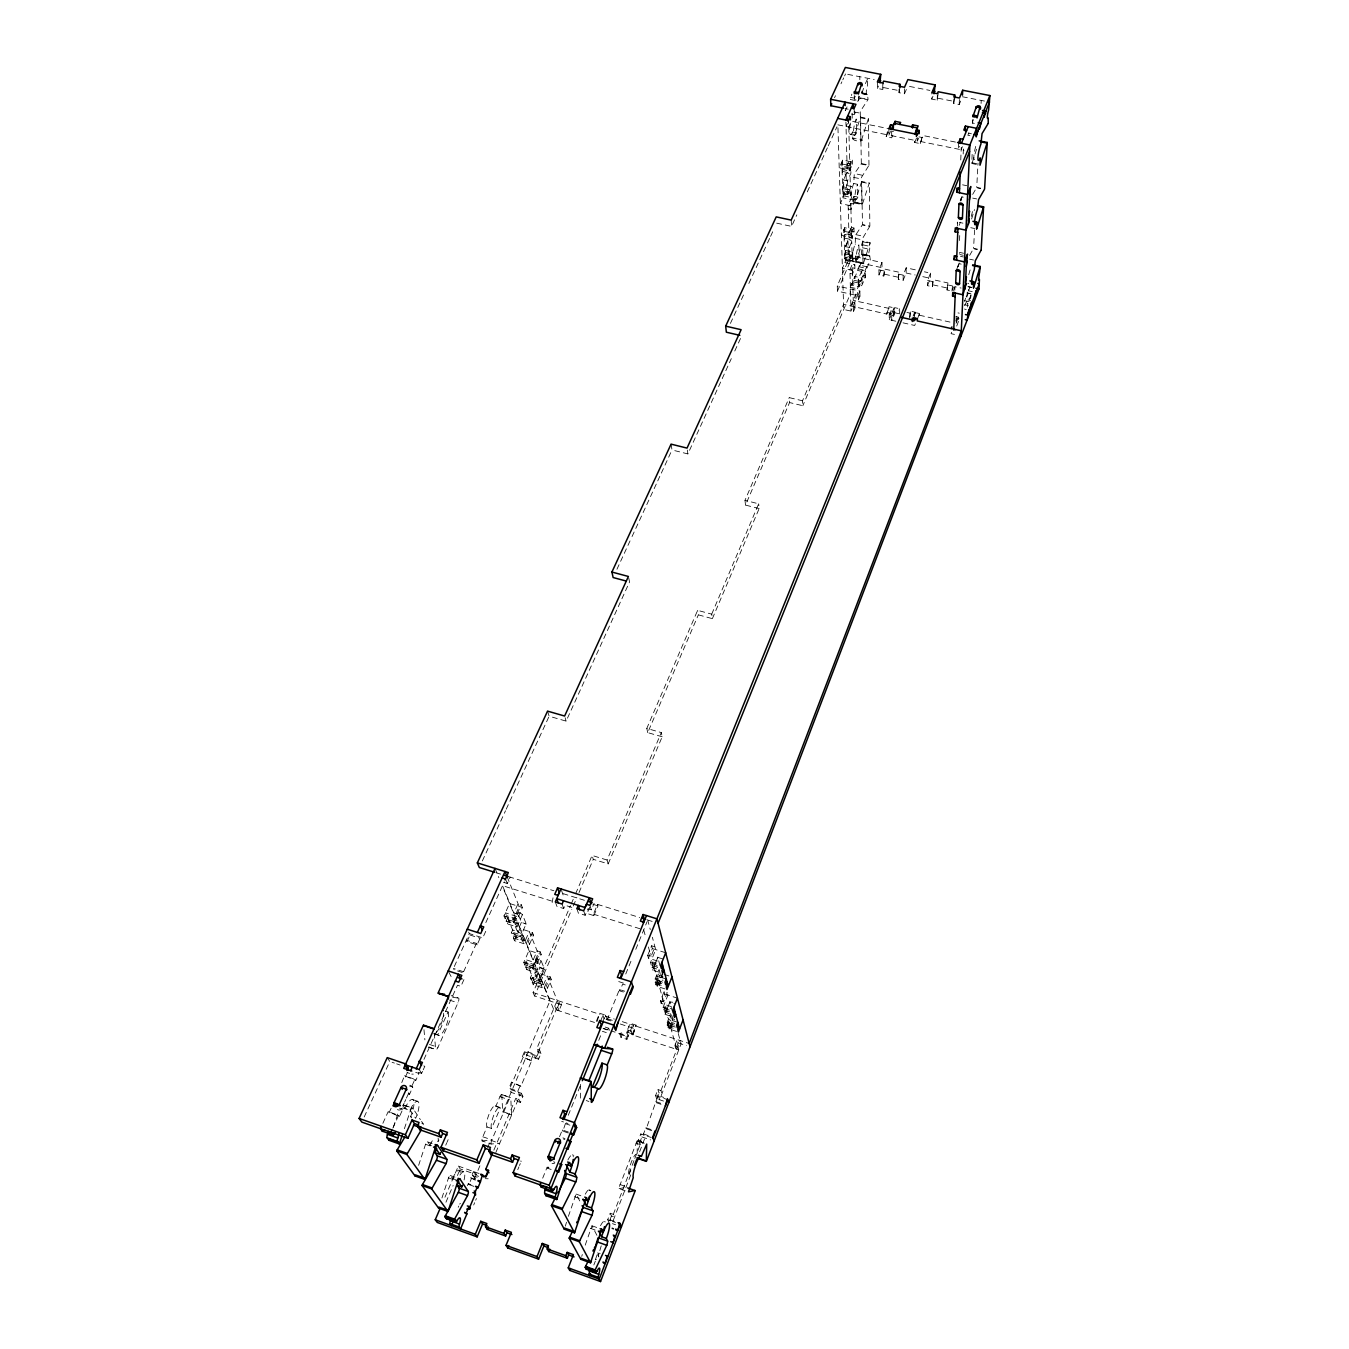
<?xml version="1.0" encoding="UTF-8"?>
<svg xmlns="http://www.w3.org/2000/svg" width="1349" height="1349" viewBox="0 0 1349 1349"><rect width="100%" height="100%" fill="white"/><g stroke="black" fill="none" stroke-linecap="round" stroke-linejoin="round"><path stroke-width="0.75" stroke-dasharray="5 3.75" d="M863.023 263.696L862.618 238.351L869.65 226.531L862.281 224.963L855.654 235.013L855.165 244A8.735 1.889 -77.5 0 0 852.669 256.108A8.735 1.889 -77.5 0 0 855.451 255.872L859.111 256.681L858.858 244.81L855.165 244M893.24 311.417L893.24 316.526L890.778 315.97L890.778 310.86L893.24 311.417L894.775 307.656L899.682 308.752L899.665 313.879M894.016 314.654L894.016 307.825L889.109 306.729L886.799 314.081L843.58 304.351L802.52 400.788L802.84 405.729L789.57 402.558L789.216 397.618L802.52 400.788M869.751 255.905L862.517 254.32A5.16 1.096 -77.5 0 1 861.421 253.443A5.16 1.096 -77.5 0 1 862.399 247.727L862.82 241.117L870.105 242.702L869.667 249.295A5.16 1.079 -77.4 0 0 868.672 255.028A5.16 1.079 -77.4 0 0 869.751 255.905L870.341 259.986L866.749 268.468L859.532 266.883L859.498 265.146L866.732 266.748L866.749 268.468M894.016 307.825L891.723 313.474L891.723 320.286L894.758 312.766L894.775 307.656M915.296 269.817L906.174 267.827L906.14 273.004L903.139 280.305L898.299 279.243L899.075 272.245L884.539 269.058L883.797 276.039L878.975 274.977L878.941 269.817L881.976 262.532L850.342 255.619L837.274 286.005L837.459 291.148L859.971 296.173L858.419 299.866L855.991 299.326L855.873 294.2L858.301 294.74L858.419 299.866M906.359 89.439L904.471 93.755L899.041 92.693L899.075 86.201M898.299 279.243L899.075 272.245M899.041 92.693L899.901 87.533M966.154 296.982L968.228 293.542A2.26 1.703 0.3 0 1 970.555 294.065L970.639 298.787M853.765 183.498L857.593 184.307L857.863 197.089L854.052 196.296A9.123 2.023 -78 0 1 851.152 196.161A9.123 2.023 -78 0 1 853.765 183.498L854.288 173.819L861.151 164.005L868.79 165.573L861.455 177.427L861.944 204.643M903.139 280.305L903.189 275.129L906.174 267.827M904.471 93.755L904.521 87.263M909.546 318.145L910.373 311.147L915.296 312.243L915.229 317.369M910.019 316.964L910.373 311.147M955.446 142.067L922.767 135.49L920.22 143.601L914.673 142.471L914.723 139.048M914.487 319.258L914.588 312.428L919.546 313.541L917.253 320.927M888.89 128.695L888.907 135.136L917.455 140.903L917.505 137.682M920.22 143.601L922.767 135.49M949.477 290.49L947.032 289.951L947.942 282.953L933.221 279.715L932.344 286.73L927.471 285.651L927.589 280.491L930.523 273.139L924.419 271.807M938.162 93.385L937.218 100.18L931.737 99.101L931.889 92.609M637.2 1153.597L637.2 1140.917L644.266 1143.244M927.471 285.651L930.405 278.316L930.523 273.139M932.344 286.73L933.221 279.715M937.218 100.18L937.386 93.688M972.123 154.393L971.803 163.482L977.958 164.797M947.032 289.951L947.942 282.953M960.606 101.108L959.206 104.497L953.692 103.418L953.928 96.909M953.692 103.418L954.62 98.224M951.939 291.03L952.681 284.487M959.206 104.497L959.459 98.005M958.616 142.724L958.363 149.149L959.493 146.4M954.822 290.288L954.957 286.713L961.112 288.062M957.453 225.907L957.605 222.029L955.851 226.447M960.758 159.975L961.264 147.412M956.07 321.382L956.104 316.071M958.414 266.411L958.481 264.876A2.023 1.349 20.4 0 1 961.196 264.168M959.51 240.544L959.763 234.507M961.196 200.748L961.297 198.252A2.108 1.467 20.9 0 1 964.501 197.645M963.186 153.988L963.54 145.759M956.087 316.577L958.414 317.099L958.195 322.209L956.171 321.753M972.528 123.72L972.73 119.555M972.241 291.637L968.531 290.811L968.616 289.091L967.182 292.817L966.845 299.697L970.555 300.507M967.638 307.016L967.823 303.154A1.939 1.467 0.3 0 1 964.484 303.694M970.808 297.235L970.96 294.773M977.384 249.11L973.573 248.351L974.669 227.796M980.689 188.152L976.727 187.41L978.008 163.094M981.077 103.451L981.229 100.433M659.223 969.644L661.077 977.823L656.575 976.136L653.945 966.946A2.681 0.86 22.1 0 1 655.007 966.457A2.681 0.86 22.1 0 1 657.553 967.317M672.797 1002.256L669.795 1001.919L671.987 1010.148M671.482 1014.785C678.952 1033.57 656.778 1007.18 669.441 1011.565M532.686 967.806L537.037 969.29L540.578 978.194L536.244 976.575L532.653 968.026L536.615 958.835L540.983 960.471L544.507 969.071L540.072 967.705L536.565 958.886M971.617 218.976L974.467 209.601M976.558 149.233L971.988 163.516M970.892 295.127L968.194 302.21M581.723 1256.391L582.313 1254.519M585.213 1245.161L591.958 1225.803L596.949 1235.364M855.839 262.161L863.394 263.544L870.105 242.702M565.298 1226.157L566.529 1222.211M568.384 1216.326L576.09 1194.118L580.171 1201.689M854.473 203.092L862.315 204.492L869.279 183.009L861.691 181.474L862.483 224.541L869.869 226.092L869.279 183.009M855.924 262.128L862.787 241.184M861.471 140.245L868.385 118.661L860.527 117.093L853.613 138.643C852.467 143.179 874.607 139.824 852.72 138.492L852.568 132.017L856.514 132.809L856.227 118.982A9.561 2.158 -78.4 0 0 853.512 132.253A9.561 2.158 -78.4 0 0 856.514 132.809M854.591 203.041L861.674 181.508M441.949 1197.979L448.492 1177.913A3.625 0.995 -69.7 0 1 450.583 1175.62L452.573 1178.554L457.227 1180.206M418.628 1165.334L425.542 1144.289A3.794 1.096 -69.5 0 1 427.785 1141.962L429.994 1145.217L434.867 1146.937M393.402 1127.106L398.748 1111.02M404.396 1128.708L410.4 1110.598A3.996 1.197 -69.5 0 1 412.811 1108.22L420.382 1119.586M860.291 117.717L868.132 119.285M637.099 1140.984L619.225 1186.935L619.124 1188.688L626.155 1191.15M608.972 1222.43L607.708 1219.732L610.203 1213.257L613.323 1214.353L614.554 1217.068L611.451 1215.972L610.203 1213.257M638.397 1140.141L641.466 1141.187L642.562 1144.154L639.51 1143.109L638.397 1140.141L640.792 1133.936L651.297 1137.511M663.506 1101.071L656.575 1098.744L655.563 1095.607L657.907 1089.554L660.943 1090.565L661.921 1093.719L658.902 1092.707L657.907 1089.554M674.905 1045.475L677.164 1039.573L678.075 1042.912L675.815 1048.78L678.8 1049.758L677.906 1046.453L674.905 1045.475L675.815 1048.78M609.596 1220.811L611.451 1215.972M639.51 1143.109L641.888 1136.937L640.792 1133.936M656.575 1098.744L658.902 1092.707M951.635 332.242L951.079 333.675L957.082 335.024M956.07 320.708L957.166 317.875L959.645 318.431L954.923 330.724M595.432 1259.612L597.809 1252.681L600.17 1253.525M610.102 1220.744L610.423 1219.934L615.684 1221.789M639.611 1151.827L644.923 1137.966L643.49 1133.969L645.884 1127.764L653.236 1130.277M651.752 1130.647L646.238 1128.776L655.918 1101.661L658.261 1095.573L663.742 1097.411M593.847 1264.974L595.347 1261.113M601.232 1245.818L598.585 1254.907M613.323 1214.353L634.064 1160.444M634.806 1158.504L641.466 1141.187M660.943 1090.565L680.166 1040.568M956.053 323.254L958.414 317.099M964.468 301.383L965.682 298.213M968.531 290.811L969.864 287.354M630.792 1170.19L628.567 1175.991A11.669 2.31 -71.6 0 1 630.506 1164.474A11.669 2.31 -71.6 0 1 635.817 1154.356M630.759 1174.861L612.075 1223.526L615.582 1224.757M964.552 305.65L968.16 298.669A2.243 1.703 0.3 0 1 969.56 298.803M667.839 1027.28L671.347 1018.242L670.706 1015.898L667.182 1024.953L667.839 1027.28L670.908 1028.292L676.76 1049.421L632.934 1035.054L636.07 1025.156L630.135 1023.216L626.627 1031.985L628.111 1036.437L611.114 1030.872M676.524 1031.412L669.087 1028.983L668.429 1026.64L669.07 1021.648L674.685 1023.453M669.087 1028.983L673.117 1018.613M670.908 1028.292L674.433 1019.237M952.293 290.119L953.558 286.882M675.377 1027.112L667.89 1024.684L667.232 1022.323L670.622 1013.622M953.456 290.575L954.957 286.713M667.89 1024.684L669.07 1021.648M660.42 1000.84L663.607 1001.852L667.249 992.577L664.079 991.566L660.42 1000.84L661.111 1003.319L672.004 1006.826M669.458 1011.733L663.759 1009.878L663.067 1007.433L667.924 995.09L666.878 991.211M663.759 1009.878L664.973 1006.792L670.672 1008.63M670.672 1016.185L665.006 1014.347L664.973 1006.792M666.271 1010.991L669.88 1001.784M956.357 270.205L958.633 264.387M665.006 1014.347L669.812 1002.071L674.517 1003.589M957.706 266.815L959.223 262.937M661.111 1003.319L664.753 994.061L664.079 991.566M665.023 988.918L657.199 986.406L662.19 973.809M959.173 225.334L960.421 222.197M661.246 977.721L662.764 973.911M659.172 985.832L662.899 976.423L659.661 975.394L658.953 972.781L655.209 982.207L655.934 984.804L659.172 985.832L663.607 1001.852M631.113 1031.142L628.145 1030.164L629.258 1033.519L632.209 1034.481L631.113 1031.142L633.44 1025.307L622.007 1021.564M632.209 1034.481L634.519 1028.663L633.44 1025.307M915.347 323.811L914.689 325.463L902.936 322.816M917.286 319.207L919.546 313.541M632.934 1035.054L636.07 1025.156M661.769 983.522L655.867 981.634L655.142 979.003L658.734 969.965M655.867 981.634L657.132 978.463L663.034 980.352M655.934 984.804L659.661 975.394M657.199 986.406L657.132 978.463M657.283 967.098L651.28 965.193L652.562 961.972L658.565 963.877M658.632 972.039L652.663 970.133L652.562 961.972M913.088 316.206L914.588 312.428M621.012 1037.415L622.176 1034.498L621.046 1031.159L619.865 1034.076L621.012 1037.415L626.914 1039.354L625.801 1036.032L628.145 1030.164M914.082 315.312L915.296 312.243M654.012 966.626L657.84 957.048M960.286 200.681L961.466 197.713M652.663 970.133L657.772 957.368A2.664 0.86 22.1 0 1 660.909 957.486M960.201 201.018L962.09 196.28M626.914 1039.354L631.602 1027.719L630.135 1023.216M647.689 955.412L651.584 945.767L654.923 946.813L651.044 956.475L647.689 955.412L648.464 958.178L659.931 961.803M648.464 958.178L652.343 948.549L651.584 945.767M651.28 965.193L650.522 962.461L655.681 949.595L652.36 937.251M551.151 1169.499L547.761 1168.318L549.667 1163.631M568.283 1133.008L562.87 1131.136L565.568 1123.194M623.39 992.038L619.899 990.908L622.665 984.096L627.909 985.782M968.919 132.59L967.84 135.237L971.196 135.895M899.075 310.287L899.682 308.752M600.575 1021.142L602.936 1015.342L614.385 1019.085M895.82 321.214L889.244 319.73L889.244 314.621L890.778 310.86M602.666 1022.154L605.499 1015.173L599.614 1013.251L596.056 1021.969M889.244 319.73L890.778 315.97M542.686 1178.166L547.154 1167.172L551.252 1168.605M559.548 1136.718L562.297 1129.939L568.401 1132.03M568.283 1115.252L580.778 1084.545M598.737 1040.383L601.081 1034.632M608.011 1020.131L607.539 1018.782L619.444 989.525L624.705 991.211M625.751 974.012L631.147 960.741M635.784 949.359L647.048 921.687M961.179 149.722L962.393 146.721M973.405 119.656L972.629 121.562A2.175 1.534 -0.5 0 0 974.72 123.518M597.169 1021.362L599.614 1013.251M886.799 314.081L889.109 306.729M517.763 1169.684L518.927 1166.868M519.5 1165.469L520.292 1163.58M521.068 1161.708L520.899 1160.848M883.797 276.039L884.539 269.058M878.975 274.977L882.01 267.709L881.976 262.532M473.684 1204.994L474.646 1202.701M475.691 1200.222L476.416 1198.519M495.825 1152.535L519.955 1095.371L517.831 1091.189L508.944 1088.171L511.507 1082.151L520.899 1086.215L531.624 1060.87L522.282 1056.823L524.812 1050.905L533.631 1053.856L535.637 1058.206L558.587 1003.841L547.289 975.951L542.247 987.704L533.277 984.787L532.248 982.359L533.529 979.425L542.517 982.342L541.253 985.293L542.247 987.704M521.321 1093.246L522.906 1096.383L520.36 1102.403L518.775 1099.283L521.321 1093.246L509.484 1089.216L525.317 1052.001L537.071 1055.93L538.571 1059.184L541.05 1053.316L539.566 1050.045L536.615 1049.05L557.204 1000.418M537.071 1055.93L539.566 1050.045M557.677 1007.113L560.105 1001.363L561.488 1004.786L559.076 1010.519L556.176 1009.575L554.776 1006.152L557.677 1007.113L559.076 1010.519M853.445 311.653L855.03 307.926L852.602 307.37L852.467 302.26L854.895 302.817L853.327 306.543L853.445 311.653L843.732 309.461L837.914 126.637M858.301 294.74L859.869 291.047L837.274 286.005M488.186 1178.79L485.218 1178.655M861.741 270.997L858.352 278.939L858.47 284.099A1.905 1.433 -2.7 0 0 859.701 285.87A1.905 1.433 -2.7 0 0 862.078 284.892L865.434 276.95L865.114 270.947A2.209 1.669 -2.7 0 0 862.922 270.323L861.741 270.997L861.691 276.478L865.299 277.287L865.181 270.39L866.732 266.748M576.849 908.67L578.384 913.138L585.179 915.28L587.962 908.754L591.351 909.816L594.116 903.307M917.455 140.903L918.618 138.154M517.831 1091.189L520.377 1085.169M531.118 1059.791L533.631 1053.856M853.04 258.721L852.231 260.593L844.761 258.957L845.57 257.086L853.04 258.721L853.141 262.313L849.904 269.851L851.017 311.113L857.559 295.633L857.391 288.787L858.959 285.077L851.691 283.475L850.123 287.168L850.308 294.015L802.84 405.729M860.392 281.705L861.944 278.029L854.693 276.427L851.742 285.195L858.993 286.797L860.426 283.425L860.392 281.705L853.124 280.103M493.852 1150.174L515.807 1098.271L518.775 1099.283M589.85 907L587.085 913.492L593.88 915.634L593.408 914.15L597.54 904.386L639.679 917.522M850.882 306.004L855.873 294.2M593.88 915.634L598.012 905.87L597.54 904.386M487.023 1126.921L491.542 1128.489L500.31 1107.9L495.808 1106.349A11.466 3.052 -70.4 0 0 489.468 1113.178A11.466 3.052 -70.4 0 0 487.023 1126.921L482.807 1136.769A3.457 0.927 -70.2 0 0 482.082 1140.9L491.12 1144.053L499.45 1143.277M458.205 1207.288L458.711 1206.073M459.571 1204.084L460.481 1203.477M467.428 1185.619L468.272 1183.646L473.937 1185.653M475.303 1180.19L470.75 1177.846L473.432 1171.539L475.86 1175.333L478.659 1176.328M865.367 271.419L861.977 279.749A1.905 1.433 -2.7 0 1 859.583 280.727A1.905 1.433 -2.7 0 1 858.352 278.939L854.726 278.147L859.498 265.146M473.988 1186.395L468.896 1184.574L471.357 1178.79M475.641 1178.874L472.706 1175.637L474.359 1171.741L476.18 1174.591L460.245 1168.959L458.356 1166.076L443.99 1199.463M607.05 860.021L592.093 855.451L593.29 859.33L608.18 863.883L607.05 860.021L661.297 732.574L646.795 728.409L697.618 610.355L711.716 614.149L712.373 618.651L698.344 614.857L697.618 610.355M711.716 614.149L758.678 503.818L744.985 500.344L789.216 397.618M859.532 266.883L863.124 258.418L862.517 254.32M931.737 99.101L932.968 96.217M474.528 1178.47L480.008 1165.57M487.647 1147.594L490.732 1140.327M608.18 863.883L662.19 736.773L661.297 732.574M712.373 618.651L759.15 508.556L758.678 503.818M914.673 142.471L916.578 138.003M491.12 1144.053A3.474 0.911 -70.3 0 1 491.862 1139.922L508.927 1099.739A3.406 0.894 -70.7 0 1 510.782 1097.732L501.811 1094.663A3.406 0.911 -70.6 0 0 499.956 1096.67L495.808 1106.349M862.062 175.218L854.406 173.532M544.507 987.164L548.284 978.379L551.252 979.34L547.492 988.143L544.507 987.164L553.545 1009.035L594.521 1022.458M854.912 268.316L852.416 267.776L850.005 273.425L852.484 273.982L854.912 268.316L854.828 264.741L844.862 262.549L843.867 229.6L854.035 231.775L851.556 237.491L841.371 235.299L844.693 227.694L852.315 229.33L851.657 238.065L844.069 236.412L844.896 234.524L852.484 236.159L852.585 239.869L849.297 247.457L849.634 259.649A1.973 1.282 23.7 0 1 847.779 260.593A1.973 1.282 23.7 0 1 845.857 258.823L845.503 246.631L847.965 240.931A1.99 1.315 23.9 0 1 849.836 239.97A1.99 1.315 23.9 0 1 851.759 241.758L852.062 253.966A1.973 1.298 23.7 0 1 850.224 254.91A1.973 1.298 23.7 0 1 848.319 253.14L844.558 252.33L845.368 250.442L852.888 252.078L852.231 260.593M547.492 988.143L546.514 985.731L550.274 976.912L538.352 973.051L533.277 984.787M852.484 273.982L852.399 270.407L854.828 264.741M540.409 983.269L539.381 980.824L544.473 968.987L539.971 967.537L536.143 976.389L531.624 974.922L530.342 977.89L531.388 980.335L540.409 983.269L541.674 980.301L532.67 977.384L531.388 980.335M852.888 252.078L849.634 259.649L845.857 258.823L848.319 253.14L847.965 240.931L844.187 240.122L844.896 234.524M540.645 978.143L544.456 969.273M849.516 260.121L851.944 254.438M445.946 1202.212L453.129 1185.501M457.395 1175.552L460.245 1168.959M561.488 1004.786L534.558 996L571.807 909.344M573.258 905.972L576.866 897.557M579.025 892.515L593.29 859.33M662.19 736.773L647.739 732.625L698.344 614.857M759.15 508.556L745.508 505.099L789.57 402.558M837.459 291.148L850.494 260.812L850.342 255.619M535.941 972.562L541.101 960.64L536.548 959.19L532.67 968.11L528.117 966.626L526.818 969.611L535.941 972.562L535.334 964.957L526.161 962.006L524.862 964.99L534.035 967.958L535.334 964.957M555.299 901.908L556.935 906.41L563.697 908.535L565.096 905.28L574.269 908.147M845.57 257.086L845.671 260.677L842.434 268.215L852.399 270.407M534.558 996L533.074 992.544L570.492 905.617M571.234 903.931L574.151 897.152M575.601 893.797L592.093 855.451M893.476 131.477L892.347 131.528M887.457 131.612L886.175 136.704L891.672 137.817L893.611 133.382M534.035 967.958L532.973 965.429L538.184 953.439L529.297 931.501L523.935 943.71L514.509 940.708L513.379 938.01L514.728 934.958L524.171 937.96L522.822 941.029L523.935 943.71M852.315 229.33L849.01 236.952L848.15 205.217L851.523 197.527L851.421 193.632L843.648 191.996L842.788 193.902L850.578 195.554L851.421 193.632M845.621 246.159L848.083 240.459M536.295 960.859L540.207 951.838L537.138 950.86L533.226 959.864L536.295 960.859L537.34 963.405L525.081 959.459L534.558 981.853L546.514 985.731M851.556 237.491L851.472 233.748L853.951 228.032L851.388 227.492L850.781 203.328L853.377 203.884L850.848 209.635L848.251 209.095L850.781 203.328M537.34 963.405L541.236 954.418L540.207 951.838M851.657 238.065L852.484 236.159M845.368 250.442L844.659 255.956L852.163 257.592M445.726 1145.217L446.637 1143.126M446.941 1142.434L448.155 1139.669M844.693 227.694L843.985 233.326L851.59 234.962M886.175 136.704L888.755 130.802M526.818 969.611L525.756 967.098L527.054 964.113L536.194 967.064M888.907 135.136L890.509 131.426M851.388 227.492L848.909 233.208L851.472 233.748M529.516 944.334L533.513 935.177L530.393 934.183L526.38 943.322L529.516 944.334L528.42 941.653L532.433 932.496L519.905 928.5L514.509 940.708M850.848 209.635L850.747 205.756L853.276 199.989L842.906 197.814L841.827 162.032L852.416 164.224L849.836 170.041L839.23 167.832L842.687 160.093L850.629 161.745L849.954 171.087L842.046 169.451L842.923 167.512L850.814 169.148L850.915 173.178L847.492 180.901L847.846 194.138A2.057 1.4 24.7 0 1 845.941 195.2A2.057 1.4 24.7 0 1 843.934 193.312L843.547 180.075L846.245 173.751M524.862 964.99L523.783 962.461L529.01 950.489L541.236 954.418M552.163 902.548L553.023 897.827M856.362 261.453L863.697 262.971M521.878 938.786L523.227 935.717L513.767 932.699L512.418 935.768L521.878 938.786L520.748 936.088L526.177 923.778L522.383 914.437L519.618 912.733L517.611 912.851L521.49 922.379L526.194 924.031L521.439 922.278L517.358 931.485L521.001 933.474L522.114 933.002L518.269 923.728L513.531 921.974L517.358 931.485L512.62 929.967L511.254 933.053L512.418 935.768M850.578 195.554L851.253 186.432L843.429 184.796L842.569 186.718L846.481 187.528A2.057 1.4 24.7 0 0 848.487 189.416A2.057 1.4 24.7 0 0 850.393 188.354L850.055 175.1A2.074 1.416 24.9 0 0 848.049 173.195A2.074 1.416 24.9 0 0 846.11 174.274L842.181 173.465L842.923 167.512M843.648 191.996L843.749 195.892L840.36 203.564L850.747 205.756M847.728 194.644L851.253 186.432M868.975 165.219L868.385 118.661M518.252 916.898L522.4 907.54L521.254 904.69L518.033 903.678L513.851 913.037L517.089 914.066L518.252 916.898L505.369 912.818L515.874 937.639L528.42 941.653M517.156 921.03L507.561 917.978L506.162 921.097L507.359 923.88L516.937 926.932L515.773 924.149L517.156 921.03L516.195 918.703L506.566 915.651L505.167 918.753L514.812 921.822L516.195 918.703M849.954 171.087L850.814 169.148M843.429 184.796L842.687 190.647L850.494 192.283M516.937 926.932L522.434 914.538L517.645 913.02M507.359 923.88L508.742 920.777L513.531 922.294L521.254 904.69M850.511 123.096L848.74 127.025L848.588 120.601L849.668 159.604L847.071 165.421L849.735 165.961L849.836 170.041M514.812 921.822L513.632 919.006L519.196 906.528L506.87 876.091M850.629 161.745L847.189 169.485L845.907 122.101M877.356 81.952L877.406 88.444L882.802 89.506L883.629 82.727M849.735 165.961L852.332 160.143L849.668 159.604M861.32 163.684L860.527 117.093M505.167 918.753L503.97 915.937L509.551 903.493L522.4 907.54M842.687 160.093L841.945 166.079L849.87 167.731M877.406 88.444L878.469 86.066M428.83 1047.161L435.643 1049.471A3.912 1.18 -70.2 0 0 437.97 1047.296L457.952 1002.897A3.845 1.164 -70.6 0 0 458.761 998.159L451.173 995.646M382.863 1123.312L388.175 1111.643L399.489 1116.517L402.761 1109.266L401.715 1107.748M408.241 1093.82L409.54 1094.275L412.777 1087.109L410.012 1085.186M401.766 1082.589L404.548 1075.743L415.728 1080.583L418.949 1073.467L418.342 1072.522M477.091 944.856L476.416 943.406L466.316 940.169L467.007 941.602L477.091 944.856L480.075 938.263L478.726 935.346M862.112 93.132L863.815 87.162M434.395 1033.536L437.784 1034.666L448.07 1011.919L444.698 1010.806M419.016 1072.489L421.613 1073.382L422.81 1070.718M423.215 1069.824L424.817 1066.283L423.299 1065.777M463.938 979.593L460.886 986.355L457.496 985.242L423.94 1059.403M485.741 931.316L482.757 937.892L469.317 933.575L452.96 969.476M503.986 882.465L507.308 883.511L510.192 877.137M851.624 114.109L854.322 114.648L855.856 111.242M855.266 96.285L854.423 98.157A2.125 1.501 -3.2 0 0 855.789 99.995A2.125 1.501 -3.2 0 0 858.47 98.966L859.701 96.251M413.283 1074.124L411.782 1074.124M392.863 1128.068L398.646 1115.303L388.175 1111.643M397.415 1109.519A3.541 3.153 -42.6 0 0 399.658 1109.974L400.468 1109.755A2.327 2.057 -42.7 0 0 401.732 1108.507L402.053 1107.782M402.828 1106.045L404.076 1103.297M404.582 1102.167L405.762 1099.57M406.42 1098.103L408.73 1093.027M411.968 1085.861L414.936 1079.318L404.548 1075.743M457.547 970.943L464.292 973.152L463.601 971.752L476.416 943.406M485.825 922.598L504.273 881.841M846.025 126.469L847.341 123.535M861.606 92.036L862.011 91.108M865.417 83.604L867.812 78.293L867.34 86.117A5.801 1.282 -78.6 0 0 866.26 92.659A5.801 1.282 -78.6 0 0 867.458 94.143L868.048 99.472M547.559 711.125L549.144 716.218L566.125 721.125L629.561 581.942L628.398 576.461M671.077 444.141L672.004 449.959L687.889 453.922L731.31 358.632M734.783 351.01L740.871 337.672M776.67 223.158L791.576 226.379L796.821 214.879M807.292 191.895L827.375 147.817M828.252 145.911L836.987 126.739M858.402 95.931L858.504 101.108L850.426 99.506L851.826 94.177M389.035 1112.874L391.294 1107.9M405.358 1077.008L407.381 1072.573M467.007 941.602L470.008 935.026L468.626 932.108M847.071 106.875L845.317 110.736L845.216 107.313M364.196 1116.972L389.794 1061.511L387.247 1057.616M482.352 860.932L505.504 810.783M506.229 809.181L549.144 716.218M616.948 569.261L631.298 538.167M632.04 536.548L635.025 530.09M635.767 528.471L649.763 498.169M650.488 496.601L657.014 482.47M657.739 480.902L659.88 476.214M661.33 473.111L672.004 449.959M730.416 323.389L744.075 293.795M748.83 283.475L766.755 244.658M767.514 242.989L769.824 237.997M770.583 236.345L773.635 229.735M834.559 97.718L835.469 95.712M840.983 83.79L841.894 81.817M842.805 79.844L843.715 77.871M844.626 75.915L845.519 73.942M860.089 97.921L868.115 99.337M969.644 255.433L973.405 248.756L977.182 249.565M972.663 194.391L976.541 187.798L980.47 188.624M857.576 101.327L859.92 98.224L867.862 99.792L860.24 111.495L860.864 140.987M852.99 139.385L852.72 138.492M619.124 1188.688L625.784 1187.272M482.082 1140.9L490.513 1140.175L499.67 1143.429M452.674 997.299L458.761 998.159M850.494 134.495L854.811 135.237M847.728 74.364L874.169 79.524M909.513 86.437L929.899 90.417M962.41 96.757L984.551 101.074M883.646 87.584L899.884 90.771M938.044 98.241L954.502 101.479M852.079 198.843L855.603 199.534M861.707 92.761L867.694 93.941M861.471 92.963L867.458 94.143M862.078 93.705L868.048 94.885M850.376 97.364L854.423 98.157L854.372 96.15M845.03 108.561L848.184 109.185M968.633 133.231L971.432 133.787M854.086 111.933L860.089 113.147M852.686 121.41L888.755 128.661M918.973 136.89L922.733 137.632M837.864 124.833L886.175 134.58M920.254 141.46L963.979 150.295M971.718 162.689L978.48 164.022M861.387 163.549L869.026 165.118M962.579 184.83L966.677 185.673M842.821 164.156L850.73 165.792M972.696 198.101L976.676 198.927M843.041 171.542L850.915 173.178M853.613 177.36L861.32 178.962M862.618 93.637L866.985 94.548M861.488 182.048L869.043 183.633M843.547 188.725L851.337 190.361M847.846 194.138L843.934 193.312L846.481 187.528L846.11 174.274M843.749 195.892L851.523 197.527M959.375 222.4L962.933 223.158M855.064 202.316L862.635 203.918M854.052 196.296L854.204 202.299L861.792 203.901M970.774 227.694L974.669 228.521M963.608 253.258L959.679 252.415L959.527 256.141L963.439 256.985M959.797 254.539L963.287 255.298M844.811 231.438L852.416 233.073M853.546 258.502L856.935 259.227M855.789 234.642L863.208 236.244M969.678 259.193L973.506 260.02M855.047 238.301L862.449 239.903M862.584 241.724L869.886 243.292M845.014 238.233L852.585 239.869M862.888 244.843L870.156 246.429M862.399 247.727L869.667 249.295M862.905 254.084L870.139 255.652M863.056 254.759L870.29 256.327M861.741 254.792L868.992 256.377M845.486 254.067L852.973 255.703M855.451 255.872L855.586 261.453L862.888 263.055M850.494 260.812L882.01 267.709M906.14 273.004L915.212 274.994M922.8 276.646L930.405 278.316M968.38 286.629L971.415 287.286M967.874 286.696L971.634 287.522M845.671 260.677L853.141 262.313M878.941 269.817L883.78 270.879M898.316 274.066L903.189 275.129M927.589 280.491L932.479 281.57M947.217 284.791L952.141 285.87M884.556 274.218L899.058 277.405M933.086 284.892L947.757 288.113M857.947 268.805L865.181 270.39M967.182 292.817L970.909 293.627M857.981 270.525L861.589 271.318M964.181 300.608L969.779 301.856M964.602 304.773L968.329 305.616M853.175 281.823L860.426 283.425M850.123 287.168L857.391 288.787M958.009 312.901L959.257 313.17M889.109 308.432L853.243 300.405L852.416 267.776M906.933 312.428L909.614 313.035M919.512 315.244L951.939 322.512M894.758 312.766L898.738 313.659M886.799 312.361L891.723 313.474M889.244 314.621L897.085 316.391M496.685 872.921L500.546 874.118M508.826 876.715L553.883 890.762M563.073 893.628L584.404 900.289M648.211 920.187L652.157 921.418M592.919 904.285L598.012 905.87M551.623 901.048L502.536 885.669L513.851 913.037M593.408 914.15L641.77 929.309M652.343 948.549L665.698 952.765M662.73 958.937L657.772 957.368L660.184 966.339M503.97 915.937L513.632 919.006M650.522 962.461L657.216 964.586M653.186 964.231L657.182 965.496M506.162 921.097L515.773 924.149M651.904 967.452L659.897 969.982M664.146 974.433L669.998 976.305M661.347 977.485L666.254 978.969M511.254 933.053L520.748 936.088M655.142 979.003L663.034 981.532M657.739 980.656L663.607 982.527M655.209 982.207L662.646 984.585M513.379 938.01L522.822 941.029M656.474 983.809L662.359 985.697M664.753 994.061L677.434 998.142M618.719 981.583L626.712 984.146M470.008 935.026L480.075 938.263M523.783 962.461L532.973 965.429M663.067 1007.433L668.8 1009.271M665.529 1008.833L669.323 1010.064M525.756 967.098L534.895 970.066M664.332 1011.919L671.92 1014.364M673.117 1020.873L677.788 1022.306M530.342 977.89L539.381 980.824M667.232 1022.323L674.736 1024.751M669.627 1023.604L675.208 1025.425M667.182 1024.953L674.247 1027.247M532.248 982.359L541.253 985.293M668.429 1026.64L674.028 1028.461M533.074 992.544L600.018 1014.397M636.424 1026.285L689.17 1043.502M605.33 1221.907L604.352 1221.638M463.601 971.752L453.449 968.43L454.158 969.83M607.539 1018.782L612.834 1020.502M606.055 1019.355L612.75 1021.547M620.287 1024.009L634.519 1028.663M678.075 1042.912L686.439 1045.644M626.627 1031.985L632.563 1033.924M605.195 1027.078L608.719 1028.225M603.559 1028.393L609.225 1030.248M603.104 1028.579L607.05 1029.877L608.23 1026.96L609.428 1030.316M619.865 1034.076L625.801 1036.032M602.362 1031.294L606.291 1032.575M438.341 1035.273L433.299 1033.587A12.866 3.963 -70.3 0 0 439.757 1027.196A12.866 3.963 -70.3 0 0 443.568 1013.2M449.537 1000.098L457.952 1002.897M588.923 1189.885L590.407 1190.374M541.05 1053.316L538.116 1052.338L536.615 1049.05M655.563 1095.607L667.721 1099.688M538.571 1059.184L526.869 1055.272L524.812 1050.905M655.918 1101.661L663.236 1104.123M531.624 1060.87L522.282 1056.823M656.272 1102.706L663.573 1105.168M572.28 1154.862L573.848 1155.385M429.471 1044.43L437.97 1047.296M428.392 1047.111L436.064 1049.707M586.242 1100.548L588.906 1101.459M520.899 1086.215L511.507 1082.151M643.49 1133.969L650.859 1136.482M522.906 1096.383L511.119 1092.353L508.944 1088.171M641.888 1136.937L650.606 1139.905M501.524 1094.494L510.478 1097.563M637.504 1141.018L644.94 1143.564M520.36 1102.403L517.409 1101.391L515.807 1098.271M499.956 1096.67L508.927 1099.739M635.919 1143.159L643.372 1145.706M392.087 1062.287L394.38 1063.079M396.673 1063.855L400.113 1065.035M561.69 1121.356L563.494 1121.963M566.192 1122.891L567.996 1123.515M415.711 1072.354L418.949 1073.467M565.855 1123.801L569.902 1125.184M407.027 1072.489L409.624 1073.382M495.353 1105.876L499.889 1107.428M511.642 1115.05L502.772 1111.998L549.92 1001.009L502.671 886.866M562.938 1137.881L564.978 1138.573M409.523 1085.996L412.777 1087.109M563.511 1139.062L564.86 1139.534M412.676 1099.553L417.448 1101.222M404.649 1105.354L412.389 1108.035M403.166 1104.865L412.811 1108.22M402.98 1105.337L404.97 1108.271L410.096 1110.042L415.644 1118.338A13.81 4.148 -69.5 0 0 418.392 1101.88A13.81 4.148 -69.5 0 0 410.096 1110.042M402.66 1107.9L410.4 1110.598M482.807 1136.769L491.862 1139.922M619.967 1184.523L625.599 1186.479M399.489 1108.136L402.761 1109.266M553.512 1161.776L554.877 1162.248M404.97 1108.271A13.81 4.182 -69.5 0 1 413.317 1100.126A13.81 4.182 -69.5 0 1 410.585 1116.567L413.958 1117.748M421.782 1123.144L423.046 1123.582A3.912 1.147 -69.6 0 1 423.215 1124.779M427.397 1141.81L434.749 1144.39M576.141 1194.084L581.537 1196.007M425.542 1144.289L431.68 1146.448M574.522 1196.715L580.272 1198.738M458.356 1166.076L479.08 1173.529M607.708 1219.732L610.827 1220.828L610.423 1219.934M612.395 1221.385L615.515 1222.481M459.2 1170.207L463.55 1171.775M472.706 1175.637L477.209 1177.239M470.75 1177.846L475.27 1179.448M612.024 1227.894L613.778 1228.517M611.856 1228.568L613.61 1229.192M450.229 1175.485L455.254 1177.272M591.975 1225.786L598.905 1228.264M448.492 1177.913L453.753 1179.785M590.457 1228.349L597.135 1230.726M595.263 1259.292L596.443 1259.713M589.395 1190.122L590.828 1190.847M398.646 1115.303L399.489 1116.517M410.585 1116.567L411.479 1117.883M421.596 1121.407L423.046 1123.582M408.511 1092.707L409.54 1094.275M468.272 1183.646L468.896 1184.574M414.936 1079.318L415.728 1080.583M598.096 1253.946A2.023 1.905 -58.9 0 0 598.13 1255.481L598.349 1255.885A3.103 2.917 -58.9 0 0 598.669 1256.256M419.219 1069.538L421.613 1073.382M547.154 1167.172L547.761 1168.318M448.913 972.325L451.106 976.541M598.231 1255.683L598.889 1256.964M597.809 1252.681L598.804 1254.604M562.297 1129.939L562.87 1131.136M865.451 276.579L865.097 276.005A2.209 1.653 -2.7 0 0 863.023 275.483L858.47 284.099L862.078 284.892L861.944 278.029M523.227 935.717L524.171 937.96M526.38 943.322L533.226 959.864M541.674 980.301L542.517 982.342M495.032 868.402L498.843 877.643M505.453 878.958L507.308 883.511M532.433 932.496L533.513 935.177M550.274 976.912L551.252 979.34M602.936 1015.342L604.15 1018.748M562.095 904.049L563.697 908.535M561.504 890.441L563.106 894.977M605.499 1015.173L607.101 1019.709M645.884 1127.764L646.238 1128.776M583.679 910.811L585.179 915.28M589.884 905.331L591.351 909.816M619.444 989.525L619.899 990.908M658.261 1095.573L659.61 1099.755L681.06 1043.873L678.075 1032.811M565.13 717.735L566.125 721.125M643.692 929.916L645.8 937.504M648.414 946.998L651.044 956.475M647.587 919.58L650.285 929.596M646.795 728.409L647.739 732.625M687.316 450.043L687.889 453.922M744.985 500.344L745.508 505.099M423.974 1029.692L424.884 1039.894M434.277 1033.165L435.643 1049.471M791.188 220.106L791.576 226.379M501.811 1094.663L502.671 1111.576L511.541 1114.628L510.782 1097.732M851.691 283.475L851.742 285.195M852.332 160.143L852.416 164.224M853.276 199.989L853.377 203.884M853.951 228.032L854.035 231.775M854.693 276.427L854.726 278.147M854.895 302.817L855.03 307.926M854.187 108.207L854.322 114.648M852.13 113.198L852.231 118.189M859.869 291.047L859.971 296.173M858.959 285.077L858.993 286.797M854.254 95.492L854.322 98.713M858.268 279.479L858.386 284.622M859.785 76.724L859.836 79.743M580.508 1084.377L580.61 1098.558M882.769 83.014L882.802 89.506M891.672 130.971L891.672 137.817M859.111 256.681A8.752 1.872 -77.5 0 1 856.345 256.9A8.752 1.872 -77.5 0 1 858.858 244.81M857.863 197.089A9.139 2.007 -77.9 0 1 854.979 196.954A9.139 2.007 -77.9 0 1 857.593 184.307M852.568 132.017A9.561 2.175 -78.5 0 1 849.701 133.18A9.561 2.175 -78.5 0 1 850.679 122.843M438.071 1138.084A13.153 3.743 -69.6 0 1 438.189 1141.574M429.994 1145.217A13.153 3.743 -69.6 0 1 434.125 1138.286M452.573 1178.554A12.546 3.389 -69.7 0 1 458.289 1170.274A12.546 3.389 -69.7 0 1 460.043 1175.451M459.908 1175.08A12.563 3.356 -69.8 0 1 464.039 1180.173M437.734 1141.608A13.153 3.727 -69.6 0 1 438.981 1139.989M448.07 1011.919A12.883 3.929 -70.4 0 1 445.372 1027.685A12.883 3.929 -70.4 0 1 437.784 1034.666M491.542 1128.489A11.466 3.035 -70.4 0 1 493.987 1114.746A11.466 3.035 -70.4 0 1 500.31 1107.9M968.599 283.341A8.87 1.416 -76.8 0 1 967.874 283.256M968.767 274.741A8.87 1.416 -76.8 0 1 970.471 269.007M971.331 216.447A9.274 1.518 -77.1 0 1 973.523 208.539M974.585 159.57A9.713 1.619 -77.5 0 1 974.096 154.039A9.713 1.619 -77.5 0 1 976.811 143.179M600.524 1225.701A12.799 2.546 -71.2 0 1 604.723 1222.666M585.264 1194.185A13.423 2.833 -71.1 0 1 589.631 1190.543M567.912 1159.955A14.097 3.17 -71 0 1 573.291 1156.886M966.272 309.292A1.939 1.467 0.3 0 1 964.535 309.039M554.692 1163.023A2.344 2.175 -46.7 0 1 554.22 1163.31L553.41 1163.58A3.575 3.322 -46.5 0 1 552.045 1163.496M847.492 180.901L843.547 180.075A2.074 1.416 24.9 0 1 845.469 178.979A2.074 1.416 24.9 0 1 847.492 180.901M849.297 247.457L845.503 246.631A1.99 1.315 23.9 0 1 847.357 245.653A1.99 1.315 23.9 0 1 849.297 247.457"/><path stroke-width="1.5" d="M893.375 128.509L893.375 125.288L890.61 124.732L888.89 128.695L917.556 134.462L919.242 130.482L916.46 129.926L916.376 136.367M895.095 124.563L895.095 121.343L900.626 122.455L899.766 124.428M899.901 87.533L899.918 84.279L883.629 81.109L882.769 83.014L877.356 81.952L880.762 74.33L845.351 67.45L830.63 99.27L830.849 105.728L843.445 108.24M912.565 128.071L912.615 124.85L918.163 125.963L916.46 129.926M912.278 321.5L912.329 318.094L917.286 319.207L917.253 320.927L961.297 330.825L689.17 1043.502M913.728 321.129L913.779 317.723M917.286 131.376L917.337 127.936L894.252 123.315M919.192 133.703L919.242 130.482M933.997 93.806L935.177 84.903L907.877 79.591L904.521 87.263L899.075 86.201L899.918 84.279M954.62 98.224L954.738 94.97L938.213 91.749L937.386 93.688L931.889 92.609L935.177 84.903M955.126 296.628L952.563 296.055L952.714 292.497L962.967 294.757L966.12 283.442L965.378 285.381M966.592 259.767L967.52 254.101L964.484 261.891L954.013 259.632L954.165 255.888L956.778 256.462M957.773 232.348L955.109 231.792L955.261 227.914L965.951 230.173L969.054 222.315L969.24 218.42L968.464 220.376M969.779 192.553L970.774 186.516L967.604 194.458L956.677 192.199L956.829 188.118L959.577 188.691M960.066 143.534L960.269 138.711L963.085 139.267M962.478 95.121L962.68 90.248L989.896 95.543L988.632 109.91A5.902 0.961 -77.7 0 0 987.367 116.52A5.902 0.961 -77.7 0 0 988.176 117.953L988.261 123.282M953.743 330.117L955.277 293.053M955.699 282.868L956.188 270.694A2.023 1.349 20.4 0 1 958.212 269.733A2.023 1.349 20.4 0 1 960.1 271.537L959.561 283.712A2.007 1.315 20.3 0 1 957.571 284.639A2.007 1.315 20.3 0 1 955.699 282.868L959.561 283.712M956.626 260.188L957.925 228.487M958.38 217.408L958.937 204.171A2.108 1.467 21 0 1 961.028 203.092A2.108 1.467 21 0 1 963.001 205.031L962.427 218.251A2.091 1.433 20.8 0 1 960.336 219.297A2.091 1.433 20.8 0 1 958.38 217.408L962.427 218.251M959.409 192.755L960.252 172.149M965.226 130.92L965.429 126.081L976.642 128.307L976.221 136.907L977.924 130.802M961.061 335.918L969.897 144.984L957.486 142.471M972.865 116.722L976.372 106.672L977.755 105.812A2.529 1.771 -0.5 0 1 980.15 106.369L977.03 117.953M965.209 288.956L966.778 256.04M968.278 224.288L969.982 188.506M976.288 108.291L976.372 106.672M968.801 311.197L968.886 309.477L967.098 320.101L965.243 319.679M970.116 307.741L971.651 302.26L971.55 303.98M979.391 127.16L979.273 129.319L980.976 123.214L978.194 122.675M980.47 109.117L980.554 107.482M969.88 280.862L973.658 281.688L973.405 287.86M972.882 221.32L976.794 222.147L976.541 228.858M974.534 296.173L976.052 290.726L975.951 292.446M984.281 115.036L984.163 117.194L985.866 111.124L982.527 110.466M637.166 1158.201L646.356 1161.371L978.969 288.956L979.441 279.547M972.747 264.893L980.234 266.512L979.509 272.936M981.145 249.987L983.606 206.852L977.772 205.638M984.585 189.029L987.249 142.471L979.155 140.852M979.357 273.476L978.447 280.221L979.34 279.428M589.513 1269.881A7.301 1.45 -70.9 0 1 589.209 1270.876L589.749 1275.648L590.491 1273.709M588.535 1260.236L585.196 1267.335L594.808 1270.809L595.836 1272.68L597.051 1271.146A7.318 1.416 -71 0 1 599.597 1268.245A7.318 1.416 -71 0 1 598.737 1274.316L598.248 1277.183L600.541 1281.55L635.21 1190.627L627.639 1187.913M980.234 266.512L973.624 287.843M987.249 142.471L979.998 165.219L980.183 157.85A9.73 1.602 -77.5 0 1 977.941 157.445A9.73 1.602 -77.5 0 1 980.925 144.006L982.055 133.585L988.126 123.585M983.606 206.852L976.727 228.875M572.752 1230.726L569.177 1238.112L580.778 1259.275L590.525 1262.799L601.688 1229.243L603.273 1232.092A12.816 2.529 -71.2 0 1 609.31 1223.56A12.816 2.529 -71.2 0 1 606.342 1238.433L607.691 1241.333L606.983 1244.823L595.179 1269.932L585.584 1266.407M555.232 1197.996L551.859 1204.657A4.047 0.911 -70.7 0 0 551.404 1205.669L564.287 1229.192L574.539 1232.834L586.292 1197.693L588.113 1200.846A13.423 2.799 -71.1 0 1 594.605 1192.145A13.423 2.799 -71.1 0 1 591.52 1207.861L593.02 1211.149L592.194 1214.926L579.294 1241.653L590.558 1262.731M545.789 1187.592A8.296 1.922 -70.7 0 1 545.148 1189.885A4.114 0.944 -70.7 0 0 544.709 1193.427L545.974 1195.72L556.749 1199.531A4.131 0.927 -70.8 0 0 557.154 1198.418L567.592 1165.3A4.081 0.911 -71 0 1 569.632 1162.737L567.625 1162.029M590.862 1261.838L581.132 1258.263L580.812 1259.224M436.722 1148.252A13.153 3.743 -69.6 0 1 435.053 1152.687L437.177 1155.84A3.727 1.045 -69.6 0 1 436.435 1160.241L422.49 1184.54A3.777 1.062 -69.3 0 0 422.035 1185.484L438.594 1208.114L447.986 1211.486A3.676 0.978 -69.5 0 0 448.357 1210.491L457.867 1181.235A3.625 0.978 -69.8 0 1 459.925 1178.942L468.255 1191.454A3.558 0.927 -69.8 0 1 467.513 1195.619L454.579 1219.159A3.609 0.944 -69.6 0 0 454.158 1220.052L455.54 1221.975A3.592 0.944 -69.6 0 0 457.075 1220.66A7.183 1.872 -69.6 0 1 460.144 1218.012A7.183 1.872 -69.6 0 1 459.52 1224.049A3.575 0.927 -69.6 0 0 459.2 1227.05L460.549 1228.922L466.923 1213.864L464.579 1212.346M404.734 1137.224L397.196 1149.888A3.963 1.18 -69.2 0 0 396.69 1150.866L415.054 1175.957L424.901 1179.464A3.845 1.079 -69.4 0 0 425.306 1178.419L435.356 1147.746A3.811 1.079 -69.6 0 1 437.582 1145.402L446.789 1159.229A3.727 1.029 -69.7 0 1 446.03 1163.631L432.186 1188.014A3.777 1.045 -69.4 0 0 431.731 1188.941L447.986 1211.486M387.939 1132.637A8.128 2.496 -69.1 0 1 387.45 1134.307A4.03 1.231 -69.1 0 0 387.146 1137.831L388.95 1140.276L399.287 1143.935A4.047 1.214 -69.2 0 0 399.726 1142.839L402.39 1134.762M858.369 94.11L861.741 83.166A2.479 1.737 -3.2 0 0 859.414 82.643L858.015 83.469L854.322 93.722M595.836 1244.942L598.13 1237.758L607.64 1241.097M635.042 1190.493L628.482 1191.858L633.254 1177.61A11.686 2.276 -71.7 0 1 636.07 1163.715A11.686 2.276 -71.7 0 1 641.399 1156.363L646.711 1144.07L646.306 1160.966L637.099 1157.796M603.391 1262.9L605.161 1263.541L607.269 1256.071L605.482 1255.43M612.935 1243.188L615.026 1235.768L613.255 1235.128M615.953 1230.035L617.724 1230.659L619.798 1223.239L618.044 1222.632M653.051 1138.101L667.721 1099.688M951.281 328.566L951.922 326.913M634.452 1165.266L636.661 1159.499M578.215 1219.597L582.97 1207.338L592.953 1210.812M677.788 1022.306L676.608 1025.358L677.232 1027.719L678.412 1024.667M965.699 278.754L966.44 276.815L965.513 282.363M678.935 1026.64L677.771 1029.675L678.395 1032.019L683.066 1019.895M674.483 1009.861L673.269 1012.964L672.611 1010.502L677.434 998.142M952.563 296.055L954.063 292.21M675.023 1011.902L673.809 1014.988L674.466 1017.399L675.664 1014.33M966.44 262.87L967.199 260.93L966.272 266.562M574.539 1232.834L562.027 1209.429L551.404 1205.669M600.541 1281.55L569.7 1270.387L568.249 1267.875L573.426 1254.637L567.17 1252.395L565.872 1255.7L567.339 1258.246L568.62 1254.958L567.17 1252.395M569.7 1270.387L570.425 1268.532M579.277 1241.721L569.177 1238.112M666.254 978.969L665.006 982.156L665.698 984.787L666.962 981.6M968.801 213.193L969.577 211.22L968.616 217.122M667.536 983.775L666.288 986.945L666.979 989.542L671.954 976.929M954.013 259.632L955.547 255.737M663.893 970.1L662.629 973.32L661.904 970.622L663.185 967.402M969.442 199.939L970.42 193.936L969.627 195.925M915.802 317.757L914.757 320.354L901.014 317.268M567.339 1258.246L548.706 1251.535L547.171 1248.955L548.487 1245.667L542.264 1243.441L537.02 1256.577L538.588 1259.123L543.832 1246.038L542.264 1243.441M665.698 952.765L660.572 965.648L661.297 968.363L662.578 965.142M548.706 1251.535L549.684 1249.073M955.109 231.792L956.863 227.374M913.998 320.421L914.386 319.477M956.677 192.199L958.464 187.73M591.216 1081.662A4.03 0.927 -71.5 0 1 591.233 1081.915L591.267 1102.167A3.996 0.911 -71.5 0 0 593.223 1099.806L597.776 1088.491A13.153 2.968 -71.7 0 0 604.116 1080.886A13.153 2.968 -71.7 0 0 607.252 1064.917L611.704 1053.822A3.912 0.894 -71.8 0 0 612.648 1049.033L607.37 1047.279M556.749 1199.531L555.535 1197.237A4.131 0.927 -70.8 0 1 555.99 1193.696A8.313 1.872 -70.8 0 0 556.901 1186.597A8.313 1.872 -70.8 0 0 553.781 1189.531A4.165 0.944 -70.8 0 1 552.196 1191.015L549.144 1185.265L591.149 1081.409L580.374 1077.784M989.896 95.543L604.605 1048.156L593.897 1044.615M615.296 1029.203L632.715 986.068M658.059 923.256L969.594 151.425M597.776 1088.491L592.464 1086.704L601.958 1063.147L607.252 1064.917M556.614 1171.404L558.655 1172.129L561.69 1164.609L561.117 1163.462M565.922 1148.353L567.963 1149.061L570.964 1141.642L568.367 1139.753M570.981 1133.936L573.696 1134.863L576.664 1127.494L574.472 1122.638L559.987 1117.68L562.988 1110.328L566.597 1111.559M557.862 1143.446L558.806 1141.136M553.697 1158.521L560.24 1142.434A3.052 2.85 -44.4 0 0 558.638 1138.691A3.052 2.85 -44.4 0 0 554.776 1140.546L548.217 1156.616A2.344 2.192 -46.2 0 0 548.234 1158.353L548.487 1158.842A3.592 3.339 -46.1 0 0 551.64 1160.056L552.449 1159.836A2.361 2.192 -46.3 0 0 553.714 1158.538L554.152 1159.398M588.788 1080.92L601.182 1050.331A3.912 0.911 -71.7 0 0 602.177 1046.031M538.588 1259.123L507.747 1247.96L508.742 1245.515M562.634 1119.063L564.675 1114.021L562.988 1110.328M599.765 1028.056L601.182 1024.566L599.715 1020.519L613.896 1025.156L615.768 1030.535L618.112 1022.238M620.102 978.194L621.484 974.787L620.135 970.538L623.643 971.668M642.933 922.244L644.266 918.956L643.051 914.504L656.912 918.821L690.03 1046.807M603.256 1021.665L563.882 1119.535M620.86 978.48L646.508 915.583M961.432 143.281L968.228 126.637M540.882 1182.584L539.988 1184.793L541.269 1187.154L552.196 1191.015M549.852 1160.848A2.344 2.175 -46.6 0 1 550.004 1160.123L551.05 1157.594M582.33 1080.701L597.185 1044.227M505.605 1236.004L506.937 1232.767L505.234 1230.119L503.885 1233.374L505.605 1236.004L487.293 1229.394L485.488 1226.747L486.837 1223.509L480.733 1221.3L475.303 1234.268L477.158 1236.881L482.554 1223.981L480.733 1221.3M507.747 1247.96L506.027 1245.38L511.372 1232.328L505.234 1230.119M599.715 1020.519L596.848 1027.516L600.389 1028.68M620.135 970.538L617.353 977.351L631.416 981.853L633.136 987.468L630.388 994.297L629.949 992.898M643.051 914.504L640.353 921.097L643.827 922.176M958.616 142.724L960.269 138.711M965.429 126.081L963.81 130.044L966.609 130.617M574.303 1125.673L576.124 1126.297L550.948 1188.654L515.116 1176.041L516.009 1173.917M487.293 1229.394L488.287 1226.966M515.116 1176.041L513.143 1172.618L519.416 1157.509L512.148 1154.98L510.58 1158.74L512.569 1162.231L514.138 1158.487L512.148 1154.98M962.68 90.248L959.459 98.005L953.928 96.909L954.738 94.97M485.539 1176.884L488.287 1170.359M512.569 1162.231L490.969 1154.66L488.878 1151.152L490.463 1147.409L483.262 1144.896L476.872 1159.87L479.047 1163.344L485.387 1148.437L483.262 1144.896M466.299 1212.97L469.014 1206.546L467.31 1205.922M475.725 1194.843L474.646 1193.224L477.344 1186.867L475.641 1186.26M476.248 1187.187L477.951 1187.794L480.396 1181.994L482.47 1174.726L480.784 1174.136M490.969 1154.66L491.761 1152.805M466.771 1209.142A3.069 2.782 -50.3 0 0 467.698 1209.142L468.39 1208.957A2.007 1.821 -50.4 0 0 469.469 1207.844L475.253 1194.152A2.614 2.378 -49.3 0 0 474.207 1191.032M488.996 1172.787L485.724 1169.398L492.233 1154.019M914.791 133.905L917.337 127.936M452.623 1222.801L451.426 1225.617L450.043 1223.745A3.575 0.944 -69.5 0 1 450.347 1220.744A7.167 1.889 -69.5 0 0 450.886 1218.771M916.696 135.625L917.118 134.63M911.755 126.823L912.615 124.85M477.158 1236.881L437.261 1222.447L435.238 1219.766L439.622 1209.598M563.494 900.778L562.095 904.049L555.299 901.908L560.982 888.94M479.047 1163.344L443.315 1150.764L444.226 1148.69M557.778 895.635L559.177 892.414L557.575 887.878L592.666 898.805L589.884 905.331L586.461 904.268L583.679 910.811L576.849 908.67L578.249 905.398L579.766 909.884M891.672 129.251L895.095 121.343M443.315 1150.764L440.971 1147.24L447.463 1132.384L440.347 1129.906L438.729 1133.598L441.072 1137.19L442.674 1133.514L440.347 1129.906M557.575 887.878L554.743 894.353L558.132 895.416M441.072 1137.19L419.876 1129.771L417.431 1126.162L419.067 1122.469L412.018 1120.007L405.408 1134.745L407.921 1138.32L414.48 1123.65L412.018 1120.007M419.876 1129.771L421.107 1127.022M879.953 82.727L880.762 74.33M397.601 1104.224L396.488 1106.669L393.942 1102.976L401.007 1087.463A3.035 2.698 -41.4 0 1 404.852 1085.658A3.035 2.698 -41.4 0 1 406.251 1089.267L406.707 1089.975M397.129 1106.315L397.938 1106.062A2.327 2.074 -42.5 0 0 399.203 1104.797L406.251 1089.267L401.007 1087.463L402.272 1089.351M477.377 932.446L505.015 871.505L507.376 877.339M845.84 120.044L853.226 103.772L853.344 108.932M443.804 1008.462L447.042 1001.329M391.901 1130.209L390.94 1132.334L392.744 1134.846A4.081 1.248 -69.2 0 0 394.65 1133.531A8.128 2.462 -69.2 0 1 395.476 1132.3M505.133 879.919L508.354 872.55L477.344 862.888L547.559 711.125L564.624 716.032L628.398 576.461L611.906 572.043L671.077 444.141L687.029 448.104L741.124 329.696L725.678 326.138L776.215 216.885L791.188 220.106L845.081 102.153L845.165 105.593M847.745 120.955L847.627 116.115L850.359 116.672L848.588 120.601L837.662 118.392M381.413 1126.516L380.435 1128.641L382.273 1131.17L392.744 1134.846M406.909 1070.533L408.157 1067.801L405.695 1063.939L387.247 1057.616L359.104 1118.456L361.836 1122.098L407.921 1138.32M408.393 1070.364L405.307 1064.783L419.219 1069.538L422.439 1062.422L418.966 1061.241L421.562 1065.187M410.636 1070.718L412.254 1067.16M495.032 868.402L438.071 993.066L448.34 996.456M830.849 105.728L831.777 103.721M592.919 1251.029L593.644 1249.511M594.386 1247.994L595.111 1246.459M587.675 1267.284A7.301 1.45 -70.9 0 0 587.473 1267.689L586.259 1269.224L585.196 1267.335M576.664 1222.767L577.439 1221.182M562.027 1209.429A4.047 0.894 -70.8 0 1 562.482 1208.417L575.753 1181.943A3.996 0.877 -71 0 0 576.664 1177.222L575.062 1173.934A14.114 3.136 -71 0 0 578.283 1157.273A14.114 3.136 -71 0 0 571.285 1166.143L567.727 1164.895M557.761 1193.022L558.587 1191.369M559.43 1189.734L565.248 1178.267A3.996 0.894 -70.9 0 0 566.142 1173.546L564.607 1170.46M455.54 1221.975L446.317 1218.636L444.9 1216.714A3.609 0.961 -69.5 0 1 445.339 1215.82L458.34 1192.331A3.558 0.944 -69.7 0 0 459.082 1188.182L457.142 1185.333A12.546 3.389 -69.7 0 0 458.727 1181.066M980.976 250.374L975.276 260.795L974.282 269.817A8.87 1.4 -76.8 0 0 971.533 282.059A8.87 1.4 -76.8 0 0 973.658 281.688M984.416 189.433L978.548 199.635L977.469 209.365A9.274 1.501 -77.1 0 0 974.619 222.163A9.274 1.501 -77.1 0 0 976.794 222.147M424.901 1179.464L406.892 1154.474A3.98 1.164 -69.3 0 1 407.381 1153.496L421.343 1129.804M612.648 1049.033L604.807 1048.375L594.1 1044.834L598.113 1045.188M444.529 994.23L438.358 993.319L448.61 996.709M878.587 80.4L880.813 80.822M933.306 91.074L935.026 91.412M987.822 101.715L989.525 102.035L976.322 134.765L974.231 134.344M857.913 83.705L861.96 84.498M976.271 106.908L980.453 107.735M982.426 112.625L985.748 113.282M830.63 99.27L855.941 104.311L854.187 108.207L851.455 107.65M980.942 141.898L987.013 143.112M977.553 206.262L983.387 207.476M958.937 204.171L963.001 205.031M972.545 265.5L980.032 267.119M956.188 270.694L960.1 271.537M977.755 283.442L979.273 283.779L967.351 314.975L965.479 314.553M975.951 288.281L978.969 288.956M739.808 335.328L726.352 332.208L725.678 326.138M625.902 580.964L613.137 577.541L611.906 572.043M494.763 872.314L479.333 867.508L477.344 862.888M504.408 875.332L508.253 876.53M588.282 901.503L592.177 902.7M641.702 918.163L645.716 919.411M502.115 877.912L505.453 878.958M467.26 929.191L480.75 933.525L483.751 926.915L480.362 925.836L482.369 930.237M448.188 970.926L461.813 975.378L458.744 982.173L455.338 981.043M458.137 977.688L461.999 978.952M601.182 1050.331L611.704 1053.822M433.788 1028.562L423.451 1025.088L403.688 1068.341L411.816 1071.022M591.233 1081.915L580.458 1078.306A4.03 0.944 -71.4 0 0 580.441 1078.036M589.682 1098.609L593.223 1099.806M564.675 1114.021L565.804 1114.409M405.864 1067.008L408.157 1067.801M574.64 1126.803L576.664 1127.494M638.279 1155.284L641.399 1156.363M571.099 1132.975L573.696 1134.863M568.924 1140.934L570.964 1141.642M553.883 1158.066L548.419 1156.16L550.797 1160.814M565.568 1164.592L567.592 1165.3M393.217 1105.016L396.69 1106.231L394.161 1102.521L400.046 1105.286M392.981 1105.86L395.577 1106.77M559.65 1163.9L561.69 1164.609M566.698 1165.84L569.784 1172.096L575.062 1173.934M566.142 1173.546L576.664 1177.222M556.024 1170.274L558.655 1172.129M414.48 1123.65L418.865 1125.184M442.674 1133.514L447.109 1135.049M485.387 1148.437L490.311 1150.157M514.138 1158.487L518.64 1160.073M417.431 1126.162L438.729 1133.598M488.878 1151.152L510.58 1158.74M413.435 1125.15L420.365 1127.579M565.248 1178.267L575.753 1181.943M435.137 1144.542L437.582 1145.402M584.724 1197.119L586.646 1197.794M359.104 1118.456L405.408 1134.745M440.971 1147.24L476.872 1159.87M513.143 1172.618L549.144 1185.265M584.724 1199.666L588.113 1200.846M384.853 1130.091L384.195 1129.855A4.081 1.265 -69.1 0 1 382.273 1131.17M388.107 1131.238L389.423 1131.693M391.379 1132.384L394.65 1133.531M433.518 1147.088L435.356 1147.746M544.912 1186.412L546.952 1187.137M551.724 1188.806L553.781 1189.531M582.835 1199.632L584.758 1200.306M387.45 1134.307L397.82 1137.966A4.047 1.214 -69.3 0 0 397.533 1141.49L399.287 1143.935M545.148 1189.885L555.99 1193.696M485.724 1169.398L488.743 1170.46L486.078 1176.75L480.817 1174.878M435.053 1152.687L439.875 1154.39A13.153 3.727 -69.6 0 0 440.6 1152.636M583.038 1199.059L586.495 1206.09L591.52 1207.861M387.146 1137.831L397.533 1141.49M544.709 1193.427L555.535 1197.237M437.177 1155.84L446.789 1159.229M399.726 1142.839L389.372 1139.197A4.03 1.231 -69.1 0 1 388.95 1140.276M557.154 1198.418L546.379 1194.607A4.114 0.944 -70.7 0 1 545.974 1195.72M618.635 1223.594L620.203 1224.15L599.226 1279.088L568.249 1267.875M436.435 1160.241L446.03 1163.631M582.077 1211.722L592.076 1215.264M619.663 1226.207L621.4 1226.814L619.798 1223.239M397.196 1149.888L407.381 1153.496M551.859 1204.657L562.482 1208.417M396.69 1150.866L406.892 1154.474M478.102 1180.442L479.806 1181.05M615.549 1229.141L617.302 1229.765M478.136 1181.184L480.396 1181.994M458.171 1178.318L459.925 1178.942M600.12 1228.703L601.941 1229.344M600.052 1230.963L603.273 1232.092M613.66 1236.021L615.431 1236.645L615.026 1235.768M456.097 1180.611L457.867 1181.235M598.349 1231.165L600.187 1231.806M457.142 1185.333L461.746 1186.968A12.563 3.356 -69.8 0 0 462.437 1185.282M599.226 1231.974L601.553 1236.729L606.342 1238.433M472.943 1192.617L474.646 1193.224M610.743 1241.687L612.513 1242.328M459.082 1188.182L468.255 1191.454M425.306 1178.419L415.458 1174.928A3.845 1.096 -69.3 0 1 415.054 1175.957M574.91 1231.772L564.675 1228.13A3.912 0.843 -70.8 0 1 564.287 1229.192M458.34 1192.331L467.513 1195.619M597.27 1241.906L606.797 1245.312M422.49 1184.54L432.186 1188.014M569.598 1237.134L579.699 1240.743M422.035 1185.484L431.731 1188.941M467.53 1208.755L469.216 1209.362M602.952 1262.057L604.723 1262.698M465.22 1213.257L466.923 1213.864M448.357 1210.491L438.981 1207.119A3.659 0.995 -69.4 0 1 438.594 1208.114M482.554 1223.981L487.107 1225.617M506.937 1232.767L511.912 1234.554M543.832 1246.038L548.47 1247.707M568.62 1254.958L574.067 1256.914M485.488 1226.747L503.885 1233.374M547.171 1248.955L565.872 1255.7M445.339 1215.82L454.579 1219.159M448.441 1217.54L450.161 1218.164M451.898 1218.788L454.191 1219.614M455.355 1220.036L457.075 1220.66M587.473 1267.689L588.67 1268.127M590.474 1268.768L592.852 1269.628M594.049 1270.067L597.051 1271.146M444.9 1216.714L454.158 1220.052M586.208 1269.19L595.752 1272.596M450.347 1220.744L459.52 1224.049M589.209 1270.876L598.737 1274.316M450.043 1223.745L459.2 1227.05M588.788 1273.894L598.298 1277.334M435.238 1219.766L475.303 1234.268M506.027 1245.38L537.02 1256.577M469.014 1206.546L470.093 1208.131M399.203 1104.797L399.995 1105.961M469.469 1207.844L470.16 1208.873M439.875 1154.39L434.867 1146.937A13.153 3.727 -69.6 0 1 435.643 1145.25M461.746 1186.968L457.227 1180.206A12.563 3.356 -69.8 0 1 457.581 1179.397M477.344 1186.867L477.951 1187.794M416.133 1068.998L458.407 974.265L460.313 978.008M482.47 1174.726L483.971 1177.104M548.217 1156.616L550.021 1160.123M582.127 1205.618L582.953 1207.288M607.269 1256.071L607.691 1256.914M555.501 1142.047L554.776 1140.546L560.56 1143.109M569.632 1162.737L571.285 1166.143M567.406 1147.881L567.963 1149.061M558.368 903.156L556.732 898.67L585.095 907.54L589.277 897.743L591.233 903.763M654.096 1141.085L652.714 1137.106L655.074 1130.9L655.429 1131.895M665.394 1105.775L667.401 1098.642L668.682 1102.808M661.853 962.41L668.227 986.372M673.826 1007.416L679.559 1028.967M850.359 116.672L850.443 119.892M858.015 83.469L858.048 85.088M862.078 84.262L862.112 85.881M890.61 124.732L890.627 129.571M398.798 1133.598A8.128 2.462 -69.2 0 1 397.82 1137.966M447.75 1217.523A3.592 0.961 -69.5 0 1 446.317 1218.636M448.576 997.484A3.828 1.18 -70.6 0 1 447.851 999.542M443.012 1010.232A12.866 3.963 -70.3 0 1 443.163 1010.603M423.535 1025.291A3.946 1.231 -70.1 0 1 423.603 1025.628L433.94 1029.085A3.946 1.214 -70.2 0 0 433.872 1028.764M542.871 1185.687A4.165 0.961 -70.7 0 1 541.269 1187.154M604.453 1226.629A12.799 2.546 -71.2 0 1 601.553 1236.729M589.412 1196.259A13.423 2.833 -71.1 0 1 586.495 1206.09M573.224 1159.381A14.097 3.17 -71 0 1 569.784 1172.096M601.958 1063.147A13.136 3.002 -71.6 0 1 598.855 1079.116A13.136 3.002 -71.6 0 1 592.464 1086.704M405.998 1089.318A3.018 2.681 -41.6 0 1 406.842 1089.318M393.942 1102.976A2.327 2.074 -42.5 0 0 393.891 1104.646L394.11 1105.101A3.558 3.17 -42.4 0 0 397.129 1106.281M557.845 1142.586A3.035 2.833 -44.8 0 1 560.611 1142.367M858.335 92.491L854.271 91.698A2.142 1.501 -3.3 0 0 855.654 93.536A2.142 1.501 -3.3 0 0 858.335 92.491M977.131 115.913L972.933 115.087A2.175 1.534 -0.6 0 0 974.433 116.975A2.175 1.534 -0.6 0 0 977.131 115.913"/></g></svg>
